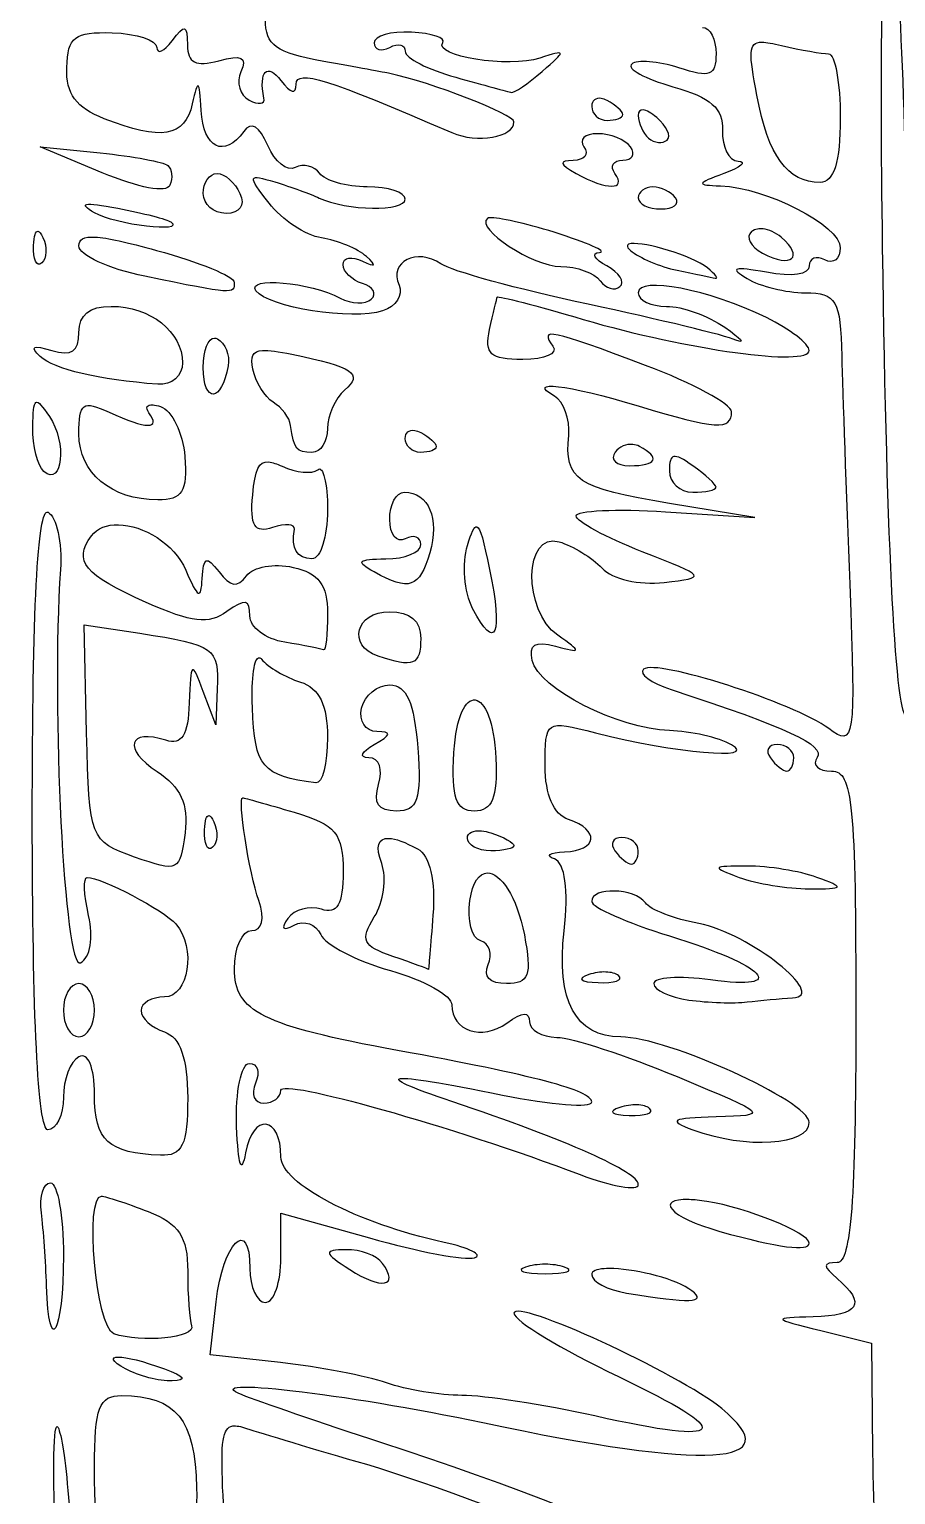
# Model space of a CAD drawing. Extents: x 26 to 243, y 4 to 296.
# Drawn here: x 144.25 to 159.67, y 125.42 to 151.51 of the extents above; entities that cross this region are included whole.
import ezdxf

# ---------------------------------------------------------------- set-up
doc = ezdxf.new("R2010")
doc.units = 0
doc.layers.add('Layer_1', color=7, linetype='CONTINUOUS')

msp = doc.modelspace()

# ---------------------------------------------------------------- linework, layer by layer
at = {"layer": 'Layer_1', "color": 7}
for points in [[(151.052829, 151.459626), (151.052829, 151.459626)], [(157.287626, 151.281033), (157.287626, 151.281033)], [(154.428472, 150.280025), (154.428472, 150.280025)], [(155.177575, 150.076627), (155.177575, 150.076627)], [(154.364532, 149.65164), (154.364532, 149.65164)], [(144.443758, 149.42013), (145.514771, 149.309336)], [(145.550049, 148.957108), (144.443758, 149.42013), (144.443758, 149.42013)], [(147.593953, 148.942227), (147.593953, 148.942227)], [(155.349002, 148.705755), (155.349002, 148.705755)], [(145.278297, 148.393767), (145.278297, 148.393767)], [(152.447405, 148.155092), (152.447405, 148.155092)], [(157.309123, 147.956103), (157.309123, 147.956103)], [(144.406276, 147.91476), (144.406276, 147.91476)], [(145.426577, 147.81003), (145.426577, 147.81003)], [(154.963701, 147.694274), (154.963701, 147.694274)], [(145.707695, 146.577512), (145.707695, 146.577512)], [(147.548202, 146.013068), (147.548202, 146.013068)], [(148.403138, 145.791481), (148.403138, 145.791481)], [(144.369897, 144.863785), (144.369897, 144.863785)], [(146.454041, 144.823546), (146.454041, 144.823546)], [(151.110707, 144.368243), (151.110707, 144.368243)], [(154.99402, 144.118541), (154.99402, 144.118541)], [(148.516687, 143.806553), (148.516687, 143.806553)], [(155.721623, 143.903567), (155.721623, 143.903567)], [(150.924949, 143.266913), (150.924949, 143.266913)], [(155.572796, 142.91965), (157.1625, 142.81602), (155.641698, 143.067926)], [(144.584869, 142.91083), (144.584869, 142.91083)], [(145.83723, 142.68869), (145.83723, 142.68869)], [(152.215895, 142.652309), (152.215895, 142.652309)], [(145.227588, 140.908816), (146.21812, 140.756128)], [(145.272235, 138.98287), (145.227588, 140.908816), (145.227588, 140.908816)], [(150.664774, 141.138672), (150.664774, 141.138672)], [(148.344709, 140.321771), (148.344709, 140.321771)], [(147.59616, 139.765043), (147.568598, 139.128389), (147.347009, 139.719842)], [(150.668632, 139.837803), (150.668632, 139.837803)], [(152.187783, 139.568811), (152.187783, 139.568811)], [(157.560478, 138.773957), (157.560478, 138.773957)], [(146.52625, 138.294953), (146.5268, 138.294953)], [(147.447881, 137.509469), (147.447881, 137.509469)], [(150.650442, 137.104878), (150.650442, 137.104878)], [(152.300782, 137.238824), (152.300782, 137.238824)], [(154.795581, 137.118659), (154.795581, 137.118659)], [(152.40055, 136.488068), (152.40055, 136.488068)], [(157.024146, 136.612093), (157.024146, 136.612093)], [(154.66384, 136.16726), (154.66384, 136.16726)], [(154.512809, 134.724732), (154.512809, 134.724732)], [(145.134982, 134.517473), (145.134982, 134.517473)], [(155.065676, 132.359467), (155.065676, 132.359467)], [(144.628416, 130.969853), (144.628416, 130.969853)], [(145.536818, 130.733381), (145.536818, 130.733381)], [(155.993925, 130.672196), (155.993925, 130.672196)], [(148.729457, 129.637566), (148.729457, 130.43352), (150.306484, 129.98869)], [(149.888112, 129.780331), (149.888112, 129.780331)], [(153.429671, 129.520706), (153.429671, 129.520706)], [(154.652266, 129.442985), (154.652266, 129.442985)], [(148.722842, 127.769498), (147.472135, 127.908955), (147.577418, 128.849878)], [(158.33714, 128.340555), (159.236173, 128.118968), (159.257119, 126.174829)], [(145.835576, 127.868716), (145.835576, 127.868716)], [(145.895658, 127.183003), (145.895658, 127.183003)], [(144.745826, 126.630686), (144.745826, 126.630686)], [(147.872317, 126.641159), (147.872317, 126.641159)]]:
    msp.add_lwpolyline(points, dxfattribs=at)
for points in [[(159.435713, 147.625372), (159.383716, 151.256573), (159.426995, 153.325485), (159.552019, 153.35691)], [(159.593359, 153.300686), (159.730152, 152.919429), (159.864205, 149.601345), (159.891016, 145.92708)], [(146.794141, 151.306941), (147.021132, 151.60737), (147.062771, 151.595971), (147.06644, 151.231975)], [(149.490134, 150.937625), (148.641887, 151.08926), (148.453297, 151.225689), (148.453297, 151.687831)], [(144.918907, 150.829037), (144.937223, 151.3802), (145.053623, 151.468669), (145.728642, 151.448603)], [(145.728642, 151.448603), (146.161994, 151.435733), (146.518466, 151.319043), (146.521289, 151.188981)], [(151.052829, 151.459626), (150.687267, 151.478394), (150.388616, 151.392333), (150.388616, 151.268356)], [(151.607904, 151.273314), (151.668299, 151.356988), (151.41842, 151.440887), (151.052829, 151.459626)], [(156.233701, 151.543412), (156.364172, 151.543412), (156.471276, 151.333439), (156.471276, 151.076532)], [(146.521289, 151.188981), (146.524111, 151.058919), (146.646736, 151.111849), (146.794141, 151.306941)], [(147.06644, 151.231975), (147.069601, 150.910808), (147.210134, 150.840134), (147.622065, 150.951956)], [(150.388616, 151.268356), (150.388616, 151.144376), (150.512712, 151.108598), (150.664774, 151.188981)], [(150.664774, 151.188981), (150.816835, 151.269363), (150.941484, 151.237898), (150.941484, 151.118976)], [(150.941484, 151.118976), (150.941484, 151.000053), (151.345767, 150.791553), (151.839964, 150.655953)], [(153.338719, 150.998261), (152.780907, 150.817503), (151.433519, 151.031698), (151.607904, 151.273314)], [(153.380612, 150.761787), (153.815291, 151.13701), (153.812486, 151.151792), (153.338719, 150.998261)], [(156.471276, 151.076532), (156.471276, 150.681345), (156.368911, 150.64228), (155.808164, 150.824626)], [(157.198328, 150.339557), (157.060217, 151.078225), (157.035895, 151.283316), (157.287626, 151.281033)], [(157.287626, 151.281033), (157.371536, 151.280187), (157.485774, 151.256167), (157.637096, 151.221501)], [(157.637096, 151.221501), (157.984088, 151.141996), (158.361448, 151.07575), (158.475494, 151.073775)], [(145.582569, 149.918428), (145.087495, 150.111352), (144.903385, 150.363879), (144.918907, 150.829037)], [(147.622065, 150.951956), (148.032614, 151.063406), (148.133551, 151.013066), (148.01784, 150.755174)], [(148.427392, 150.284436), (148.330279, 150.762532), (148.484178, 150.922151), (148.729457, 150.597525)], [(150.664774, 150.723754), (150.588743, 150.739615), (150.060392, 150.835687), (149.490134, 150.937625)], [(154.97197, 150.891874), (154.876523, 150.810244), (155.205975, 150.628919), (155.703984, 150.488937)], [(155.808164, 150.824626), (155.443645, 150.943165), (155.067418, 150.973507), (154.97197, 150.891874)], [(158.475494, 151.073775), (158.58954, 151.072082), (158.682752, 150.556433), (158.682752, 149.9278)], [(147.309527, 150.065604), (147.277269, 150.623179), (147.254609, 150.639765), (147.15188, 150.183564)], [(148.01784, 150.755174), (147.932383, 150.564731), (147.998251, 150.337014), (148.164463, 150.249158)], [(148.729457, 150.597525), (148.903504, 150.367178), (148.998934, 150.345198), (149.001757, 150.534688)], [(149.001757, 150.534688), (149.005651, 150.803355), (149.556693, 150.631671), (151.771062, 149.670383)], [(152.8768, 149.860552), (152.8768, 149.993645), (151.398043, 150.570657), (150.664774, 150.723754)], [(151.839964, 150.655953), (152.334191, 150.520357), (152.77831, 150.398601), (152.827191, 150.385308)], [(152.827191, 150.385308), (152.876072, 150.372015), (153.125342, 150.541456), (153.380612, 150.761787)], [(154.428472, 150.280025), (154.329325, 150.294277), (154.259249, 150.241665), (154.259249, 150.138363)], [(155.703984, 150.488937), (156.380386, 150.298801), (156.603951, 150.10111), (156.587582, 149.706761)], [(158.325013, 148.78458), (157.739853, 148.78458), (157.401782, 149.25126), (157.198328, 150.339557)], [(147.15188, 150.183564), (147.01853, 149.591411), (146.602125, 149.52111), (145.582569, 149.918428)], [(148.067449, 149.69243), (147.718791, 149.209895), (147.34853, 149.392114), (147.309527, 150.065604)], [(148.164463, 150.249158), (148.330691, 150.161305), (148.449123, 150.17722), (148.427392, 150.284436)], [(154.259249, 150.138363), (154.259249, 150.000625), (154.383348, 149.888111), (154.535409, 149.888111)], [(154.535409, 150.243093), (154.497394, 150.263187), (154.46152, 150.275272), (154.428472, 150.280025)], [(154.812119, 149.992291), (154.812119, 150.049647), (154.68747, 150.162711), (154.535409, 150.243093)], [(155.177575, 150.076627), (155.12058, 150.082808), (155.088827, 150.048744), (155.088827, 149.974652)], [(155.4157, 149.939374), (155.316496, 150.024216), (155.234572, 150.070447), (155.177575, 150.076627)], [(148.496294, 149.440524), (148.345587, 149.788964), (148.199359, 149.874965), (148.067449, 149.69243)], [(151.771062, 149.670383), (152.220868, 149.475113), (152.8768, 149.587889), (152.8768, 149.860552)], [(154.535409, 149.888111), (154.68747, 149.888111), (154.812119, 149.934938), (154.812119, 149.992291)], [(155.088827, 149.974652), (155.088827, 149.840252), (155.171532, 149.659523), (155.272935, 149.572815)], [(155.600355, 149.537538), (155.678926, 149.604735), (155.595642, 149.785467), (155.4157, 149.939374)], [(158.682752, 149.9278), (158.682752, 149.150385), (158.568345, 148.78458), (158.325013, 148.78458)], [(154.364532, 149.65164), (154.136496, 149.65164), (154.026915, 149.545231), (154.120895, 149.415169)], [(154.950473, 149.415169), (154.856493, 149.545231), (154.592652, 149.65164), (154.364532, 149.65164)], [(155.272935, 149.572815), (155.374309, 149.486106), (155.521784, 149.470338), (155.600355, 149.537538)], [(156.587582, 149.706761), (156.575503, 149.41643), (156.699602, 149.171306), (156.863742, 149.162162)], [(145.514771, 149.309336), (146.103854, 149.248553), (146.645613, 149.148006), (146.718624, 149.085542)], [(148.984671, 149.049163), (148.841838, 148.973652), (148.622024, 149.149807), (148.496294, 149.440524)], [(154.120895, 149.415169), (154.214875, 149.285107), (154.128682, 149.177366), (153.929622, 149.17539)], [(154.812119, 149.178698), (154.982127, 149.178698), (155.044453, 149.285107), (154.950473, 149.415169)], [(146.718624, 149.085542), (146.791663, 149.023078), (146.80775, 148.864268), (146.753902, 148.732764)], [(149.417924, 148.946085), (149.32242, 149.078269), (149.127504, 149.124669), (148.984671, 149.049163)], [(153.929622, 149.17539), (153.666619, 149.17285), (153.681153, 149.1088), (153.982539, 148.942227)], [(154.673763, 148.942227), (154.579783, 149.072292), (154.642109, 149.178698), (154.812119, 149.178698)], [(156.863742, 149.162162), (157.027883, 149.153018), (156.913755, 149.054009), (156.609632, 148.942227)], [(146.753902, 148.732764), (146.696385, 148.59233), (146.19964, 148.685054), (145.550049, 148.957108)], [(147.347009, 148.587795), (147.347009, 148.782884), (147.458176, 148.942227), (147.593953, 148.942227)], [(147.593953, 148.942227), (147.729758, 148.942227), (147.912655, 148.782887), (148.000201, 148.587795)], [(148.517791, 148.415264), (148.130779, 148.914603), (148.138244, 148.940705), (148.623074, 148.792296)], [(148.623074, 148.792296), (148.90984, 148.704516), (149.263478, 148.576114), (149.409105, 148.506766)], [(150.266798, 148.705755), (149.895619, 148.705755), (149.513428, 148.8139), (149.417924, 148.946085)], [(153.982539, 148.942227), (154.523982, 148.642941), (154.89003, 148.642941), (154.673763, 148.942227)], [(156.609632, 148.942227), (156.119243, 148.761994), (156.112704, 148.737023), (156.553958, 148.722291)], [(147.753256, 148.232813), (147.529934, 148.232813), (147.347009, 148.392698), (147.347009, 148.587795)], [(148.000201, 148.587795), (148.097144, 148.37172), (148.000483, 148.232813), (147.753256, 148.232813)], [(149.409105, 148.506766), (149.89306, 148.276318), (150.941484, 148.261569), (150.941484, 148.485269)], [(150.941484, 148.485269), (150.941484, 148.606458), (150.638005, 148.705755), (150.266798, 148.705755)], [(155.349002, 148.705755), (155.205915, 148.705755), (155.088827, 148.617355), (155.088827, 148.50897)], [(155.088827, 148.50897), (155.088827, 148.400586), (155.269785, 148.311635), (155.491214, 148.311635)], [(155.751389, 148.50897), (155.673072, 148.617355), (155.492089, 148.705755), (155.349002, 148.705755)], [(155.491214, 148.311635), (155.712617, 148.311635), (155.829706, 148.400586), (155.751389, 148.50897)], [(156.553958, 148.722291), (157.363315, 148.695254), (158.682752, 148.012951), (158.682752, 147.621514)], [(145.411692, 148.243837), (145.260252, 148.331489), (145.21248, 148.380856), (145.278297, 148.393767)], [(145.278297, 148.393767), (145.34412, 148.406665), (145.523325, 148.38282), (145.826206, 148.324865)], [(146.77099, 148.081229), (147.048443, 147.876587), (145.785044, 148.027745), (145.411692, 148.243837)], [(145.826206, 148.324865), (146.28239, 148.237585), (146.707631, 148.127965), (146.77099, 148.081229)], [(149.453755, 147.796249), (149.167808, 147.841391), (148.746673, 148.119933), (148.517791, 148.415264)], [(152.403858, 148.143515), (152.18714, 147.958152), (153.210466, 147.286926), (153.709686, 147.286926)], [(152.447405, 148.155092), (152.426012, 148.153681), (152.411176, 148.14978), (152.403858, 148.143515)], [(153.592279, 147.89602), (153.071669, 148.059162), (152.597101, 148.164727), (152.447405, 148.155092)], [(157.210455, 147.954449), (157.169697, 147.947619), (157.133764, 147.932689), (157.105725, 147.908698)], [(157.309123, 147.956103), (157.274254, 147.960045), (157.241026, 147.95958), (157.210455, 147.954449)], [(157.632135, 147.807276), (157.532347, 147.892625), (157.413731, 147.944269), (157.309123, 147.956103)], [(144.327451, 147.661203), (144.335748, 147.833381), (144.364366, 147.920187), (144.406276, 147.91476)], [(144.406276, 147.91476), (144.431422, 147.911514), (144.461377, 147.875263), (144.49447, 147.804518)], [(144.49447, 147.804518), (144.574424, 147.633813), (144.564845, 147.429448), (144.472973, 147.350869)], [(145.134982, 147.653484), (145.134982, 147.768992), (145.214315, 147.822118), (145.426577, 147.81003)], [(145.426577, 147.81003), (145.638842, 147.797951), (145.984045, 147.720552), (146.517431, 147.574662)], [(150.25026, 147.465521), (150.098198, 147.602041), (149.739731, 147.751111), (149.453755, 147.796249)], [(154.397603, 147.536627), (154.549664, 147.547775), (154.18726, 147.709576), (153.592279, 147.89602)], [(154.963701, 147.694274), (154.881874, 147.685327), (154.864079, 147.64804), (154.950473, 147.573009)], [(156.319141, 147.26047), (156.028458, 147.492747), (155.209184, 147.721153), (154.963701, 147.694274)], [(157.105725, 147.908698), (156.993542, 147.812748), (157.081003, 147.639319), (157.300303, 147.5234)], [(157.300303, 147.5234), (157.816657, 147.250451), (158.04988, 147.449979), (157.632135, 147.807276)], [(144.472973, 147.350869), (144.38111, 147.272289), (144.315598, 147.411919), (144.327451, 147.661203)], [(146.310175, 147.112744), (145.663886, 147.245667), (145.134982, 147.488827), (145.134982, 147.653484)], [(146.517431, 147.574662), (147.277765, 147.366698), (147.899879, 147.110494), (147.899879, 147.005256)], [(149.835746, 147.320552), (149.835746, 147.447454), (149.991253, 147.476283), (150.181358, 147.384493)], [(150.181358, 147.384493), (150.416477, 147.270957), (150.438361, 147.296659), (150.25026, 147.465521)], [(151.575381, 147.33433), (151.149566, 147.627446), (150.644976, 147.370286), (150.831242, 146.955094)], [(154.52769, 147.296298), (154.304001, 147.417295), (154.245516, 147.525451), (154.397603, 147.536627)], [(154.950473, 147.573009), (155.102535, 147.440951), (155.475929, 147.281693), (155.780051, 147.219127)], [(158.406592, 147.405439), (158.254502, 147.485824), (158.129882, 147.436515), (158.129882, 147.296298)], [(158.682752, 147.621514), (158.682752, 147.422082), (158.558653, 147.325057), (158.406592, 147.405439)], [(159.881093, 139.2469), (159.666999, 139.2469), (159.51465, 142.113708), (159.435713, 147.625372)], [(150.181358, 146.98431), (149.991253, 147.042374), (149.835746, 147.193651), (149.835746, 147.320552)], [(154.198616, 146.614444), (152.939538, 146.884285), (151.758825, 147.208067), (151.575381, 147.33433)], [(153.709686, 147.286926), (153.993997, 147.286926), (154.308412, 147.173184), (154.408629, 147.034469)], [(154.762508, 146.929189), (154.856911, 147.009947), (154.751416, 147.175298), (154.52769, 147.296298)], [(155.780051, 147.219127), (156.084202, 147.156556), (156.388506, 147.093115), (156.456944, 147.078016)], [(156.456944, 147.078016), (156.525383, 147.062946), (156.463605, 147.145024), (156.319141, 147.26047)], [(157.369758, 147.183299), (156.784288, 147.292542), (156.704812, 147.267088), (157.024146, 147.073055)], [(158.129882, 147.296298), (158.129882, 147.141443), (157.831612, 147.097123), (157.369758, 147.183299)], [(147.899879, 147.005256), (147.899879, 146.786644), (147.891102, 146.787595), (146.310175, 147.112744)], [(148.285177, 146.855326), (148.101535, 147.109478), (149.254571, 147.009495), (149.785036, 146.725238)], [(150.337904, 146.704292), (150.441846, 146.800151), (150.371435, 146.926246), (150.181358, 146.98431)], [(150.831242, 146.955094), (150.90939, 146.780949), (150.778154, 146.574763), (150.539648, 146.496483)], [(154.408629, 147.034469), (154.508875, 146.895754), (154.668076, 146.848431), (154.762508, 146.929189)], [(157.369758, 146.376319), (156.348368, 146.878144), (155.088827, 147.122147), (155.088827, 146.818394)], [(157.024146, 147.073055), (157.252238, 146.934464), (157.718814, 146.81982), (158.06098, 146.817844)], [(150.539648, 146.496483), (150.004639, 146.32089), (148.498171, 146.560573), (148.285177, 146.855326)], [(149.785036, 146.725238), (149.985242, 146.617946), (150.233961, 146.608427), (150.337904, 146.704292)], [(152.443547, 146.163551), (152.507329, 146.45619), (152.568408, 146.716814), (152.579697, 146.742327)], [(152.579697, 146.742327), (152.590985, 146.76784), (153.279842, 146.588753), (154.110422, 146.344348)], [(155.088827, 146.818394), (155.088827, 146.685851), (155.313727, 146.577512), (155.588781, 146.577512)], [(158.06098, 146.817844), (158.614446, 146.814627), (158.686336, 146.68998), (158.709761, 145.690609)], [(145.134982, 146.112288), (145.134982, 146.425521), (145.322349, 146.577512), (145.707695, 146.577512)], [(145.707695, 146.577512), (146.406167, 146.577512), (146.978246, 146.12395), (146.978246, 145.569891)], [(156.825157, 145.978343), (156.639596, 146.058305), (155.457692, 146.344602), (154.198616, 146.614444)], [(155.588781, 146.577512), (155.863863, 146.577512), (156.330441, 146.410177), (156.625617, 146.205442)], [(153.033346, 145.631627), (152.451404, 145.631627), (152.347933, 145.724823), (152.443547, 146.163551)], [(155.218915, 145.526344), (153.518102, 146.169684), (153.320488, 146.21066), (153.568025, 145.868098)], [(154.110422, 146.344348), (155.957002, 145.800949), (158.129882, 145.501447), (158.129882, 145.790377)], [(156.625617, 146.205442), (156.920794, 146.000695), (157.010718, 145.898384), (156.825157, 145.978343)], [(158.129882, 145.790377), (158.129882, 145.907164), (157.787952, 146.170858), (157.369758, 146.376319)], [(144.443758, 145.686748), (144.252496, 145.860569), (144.316851, 145.892773), (144.651566, 145.792031)], [(144.651566, 145.792031), (145.006179, 145.685309), (145.134982, 145.77109), (145.134982, 146.112288)], [(147.347009, 145.487759), (147.347009, 145.797955), (147.433716, 146.013223), (147.548202, 146.013068)], [(147.548202, 146.013068), (147.564571, 146.013045), (147.5816, 146.008431), (147.598915, 145.999287)], [(147.598915, 145.999287), (147.737429, 145.926064), (147.824026, 145.709992), (147.791289, 145.519179)], [(153.568025, 145.868098), (153.664912, 145.734034), (153.433453, 145.631627), (153.033346, 145.631627)], [(146.540581, 145.190655), (145.482304, 145.268503), (144.699987, 145.453898), (144.443758, 145.686748)], [(148.23171, 145.461854), (148.188477, 145.680604), (148.217853, 145.779811), (148.403138, 145.791481)], [(148.403138, 145.791481), (148.514305, 145.79848), (148.681697, 145.774152), (148.922935, 145.724783)], [(148.922935, 145.724783), (150.022219, 145.499841), (150.201387, 145.3773), (149.85945, 145.084822)], [(158.709761, 145.690609), (158.724323, 145.072813), (158.787061, 143.246392), (158.849771, 141.632011)], [(146.978246, 145.569891), (146.978246, 145.339016), (146.786481, 145.172565), (146.540581, 145.190655)], [(147.791289, 145.519179), (147.67919, 144.865995), (147.347009, 144.842489), (147.347009, 145.487759)], [(148.591103, 144.871501), (148.439042, 144.964304), (148.277515, 145.230096), (148.23171, 145.461854)], [(156.747436, 144.69897), (156.747436, 144.83619), (156.059626, 145.208342), (155.218915, 145.526344)], [(149.85945, 145.084822), (149.694121, 144.943428), (149.559035, 144.635978), (149.559035, 144.401867)], [(153.595036, 144.977885), (153.075804, 145.274904), (153.812816, 145.188767), (155.088827, 144.803703)], [(144.314223, 144.429426), (144.31792, 144.697407), (144.328478, 144.837175), (144.369897, 144.863785)], [(144.369897, 144.863785), (144.411308, 144.890399), (144.483365, 144.803838), (144.609123, 144.619045)], [(145.134982, 144.306506), (145.134982, 144.858623), (145.203446, 144.907674), (145.670214, 144.694009)], [(146.381281, 144.682985), (146.3116, 144.779418), (146.345981, 144.831849), (146.454041, 144.823546)], [(146.454041, 144.823546), (146.490061, 144.820724), (146.53448, 144.811154), (146.585782, 144.79433)], [(148.902539, 144.458091), (148.883545, 144.5929), (148.743165, 144.778701), (148.591103, 144.871501)], [(153.849697, 144.280048), (153.876875, 144.568203), (153.762081, 144.882327), (153.595036, 144.977885)], [(144.609123, 144.619045), (144.92397, 144.156367), (144.84536, 143.353027), (144.513213, 143.639536)], [(145.670214, 144.694009), (146.343232, 144.385969), (146.598761, 144.381995), (146.381281, 144.682985)], [(146.585782, 144.79433), (146.791014, 144.726975), (146.985677, 144.325449), (147.019035, 143.901913)], [(155.088827, 144.803703), (156.482864, 144.383028), (156.747436, 144.366721), (156.747436, 144.69897)], [(144.513213, 143.639536), (144.399138, 143.737911), (144.309708, 144.093432), (144.314223, 144.429426)], [(146.540581, 143.131867), (145.707377, 143.131867), (145.134982, 143.610292), (145.134982, 144.306506)], [(149.282325, 143.976329), (149.001037, 143.976329), (148.963724, 144.024276), (148.902539, 144.458091)], [(149.559035, 144.401867), (149.559035, 144.167755), (149.434386, 143.976329), (149.282325, 143.976329)], [(150.941484, 144.226581), (150.941484, 144.329883), (151.011557, 144.3825), (151.110707, 144.368243)], [(151.110707, 144.368243), (151.143758, 144.363501), (151.17962, 144.350858), (151.217644, 144.330761)], [(151.217644, 144.330761), (151.369705, 144.250375), (151.494355, 144.137865), (151.494355, 144.080509)], [(151.217644, 143.976329), (151.065555, 143.976329), (150.941484, 144.088843), (150.941484, 144.226581)], [(151.494355, 144.080509), (151.494355, 144.023153), (151.369703, 143.976329), (151.217644, 143.976329)], [(155.641698, 143.067926), (153.989936, 143.341287), (153.774851, 143.486868), (153.849697, 144.280048)], [(154.99402, 144.118541), (154.87527, 144.130705), (154.748148, 144.079326), (154.67652, 143.980187)], [(154.933938, 143.739858), (155.419586, 143.739858), (155.491081, 143.881649), (155.107569, 144.084367)], [(155.107569, 144.084367), (155.072179, 144.103078), (155.033605, 144.114482), (154.99402, 144.118541)], [(147.019035, 143.901913), (147.068114, 143.278388), (146.977066, 143.131867), (146.540581, 143.131867)], [(148.226749, 143.221715), (148.266161, 143.664259), (148.328769, 143.826006), (148.516687, 143.806553)], [(148.516687, 143.806553), (148.579326, 143.800062), (148.656161, 143.773623), (148.750404, 143.730485)], [(154.67652, 143.980187), (154.581016, 143.848005), (154.696868, 143.739858), (154.933938, 143.739858)], [(155.721623, 143.903567), (155.660398, 143.890387), (155.641698, 143.807676), (155.641698, 143.65056)], [(156.056211, 143.739858), (155.886384, 143.860412), (155.782848, 143.916746), (155.721623, 143.903567)], [(148.750404, 143.730485), (149.003049, 143.614831), (149.28826, 143.58717), (149.3843, 143.669302)], [(149.3843, 143.669302), (149.480312, 143.751437), (149.559035, 143.428513), (149.559035, 142.95162)], [(155.641698, 143.65056), (155.641698, 143.439542), (155.828119, 143.266913), (156.056211, 143.266913)], [(156.471276, 143.356211), (156.471276, 143.405317), (156.284303, 143.577944), (156.056211, 143.739858)], [(150.664774, 142.780192), (150.664774, 143.047993), (150.781834, 143.266913), (150.924949, 143.266913)], [(150.924949, 143.266913), (151.359543, 143.266913), (151.555902, 142.799191), (151.376944, 142.189287)], [(156.056211, 143.266913), (156.284303, 143.266913), (156.471276, 143.307104), (156.471276, 143.356211)], [(144.305404, 137.486872), (144.305404, 141.180297), (144.39959, 143.008764), (144.584869, 142.91083)], [(148.581181, 142.639631), (148.257105, 142.533273), (148.177106, 142.664552), (148.226749, 143.221715)], [(144.584869, 142.91083), (144.738567, 142.829584), (144.838056, 142.370829), (144.805908, 141.891633)], [(149.559035, 142.95162), (149.559035, 142.474723), (149.434386, 142.084557), (149.282325, 142.084557)], [(150.941484, 142.438988), (150.789423, 142.358606), (150.664774, 142.512392), (150.664774, 142.780192)], [(153.982539, 142.845786), (153.982539, 142.943018), (154.698415, 142.976385), (155.572796, 142.91965)], [(155.157729, 142.208579), (154.511468, 142.461817), (153.982539, 142.748549), (153.982539, 142.845786)], [(146.332222, 141.306242), (145.226984, 141.79682), (145.025059, 142.042215), (145.357122, 142.489701)], [(145.357122, 142.489701), (145.462989, 142.632359), (145.637778, 142.692957), (145.83723, 142.68869)], [(145.83723, 142.68869), (146.276026, 142.679292), (146.833192, 142.353856), (147.03502, 141.882813)], [(148.969786, 142.608212), (148.985986, 142.701074), (148.81122, 142.715134), (148.581181, 142.639631)], [(149.282325, 142.084557), (149.014188, 142.084557), (148.909193, 142.26052), (148.969786, 142.608212)], [(151.217644, 142.334809), (151.217641, 142.47255), (151.093545, 142.519371), (150.941484, 142.438988)], [(152.048876, 142.321028), (152.119155, 142.548553), (152.16783, 142.666663), (152.215895, 142.652309)], [(152.215895, 142.652309), (152.277696, 142.633852), (152.33871, 142.396266), (152.443547, 141.891079)], [(153.654565, 140.720851), (153.029415, 141.163146), (153.050011, 142.57012), (153.678819, 142.384968)], [(150.595872, 142.080699), (150.93801, 142.082674), (151.217644, 142.19707), (151.217644, 142.334809)], [(152.139825, 141.19655), (151.989262, 141.48974), (151.948433, 141.995871), (152.048876, 142.321028)], [(153.678819, 142.384968), (153.92218, 142.313315), (154.266231, 142.101961), (154.443354, 141.915334)], [(155.549092, 141.662327), (156.318712, 141.746723), (156.311425, 141.756524), (155.157729, 142.208579)], [(147.32937, 141.729575), (147.351129, 142.124319), (147.40036, 142.144142), (147.627577, 141.848086)], [(148.117058, 141.779734), (148.239119, 141.940798), (148.60272, 142.006593), (148.946636, 141.929665)], [(150.388616, 141.848086), (150.053249, 142.033452), (150.092811, 142.077764), (150.595872, 142.080699)], [(151.376944, 142.189287), (151.192089, 141.559398), (151.019013, 141.499651), (150.388616, 141.848086)], [(144.805908, 141.891633), (144.639146, 139.405043), (144.877372, 134.735755), (145.163094, 134.886787)], [(147.03502, 141.882813), (147.252868, 141.374401), (147.308203, 141.345301), (147.32937, 141.729575)], [(147.627577, 141.848086), (147.833148, 141.580268), (147.95303, 141.563264), (148.117058, 141.779734)], [(148.946636, 141.929665), (149.400026, 141.82826), (149.559035, 141.616071), (149.559035, 141.11111)], [(152.443547, 141.891079), (152.684567, 140.729659), (152.544165, 140.409026), (152.139825, 141.19655)], [(154.443354, 141.915334), (154.630354, 141.71832), (155.093952, 141.612416), (155.549092, 141.662327)], [(158.849771, 141.632011), (158.957947, 138.847801), (158.938767, 138.715648), (158.477701, 139.057834)], [(147.767034, 141.14198), (147.437596, 140.908128), (147.156311, 140.940467), (146.332222, 141.306242)], [(148.17659, 141.065912), (148.17659, 141.363527), (148.099097, 141.377689), (147.767034, 141.14198)], [(148.798359, 140.596275), (148.456221, 140.65264), (148.17659, 140.863934), (148.17659, 141.065912)], [(149.559035, 141.11111), (149.559035, 140.736091), (149.527599, 140.443505), (149.489583, 140.461229)], [(150.457518, 140.34933), (149.902726, 140.540796), (150.059689, 141.138672), (150.664774, 141.138672)], [(150.664774, 141.138672), (151.033412, 141.138672), (151.217644, 140.981031), (151.217644, 140.66573)], [(146.21812, 140.756128), (147.554724, 140.55023), (147.62791, 140.497903), (147.59616, 139.765043)], [(151.217644, 140.66573), (151.217641, 140.187784), (151.085406, 140.132626), (150.457518, 140.34933)], [(153.617083, 140.527373), (154.085064, 140.400415), (154.088059, 140.414112), (153.654565, 140.720851)], [(149.489583, 140.461229), (149.451568, 140.478952), (149.140525, 140.539909), (148.798359, 140.596275)], [(153.202569, 140.269955), (153.13763, 140.556662), (153.250251, 140.62689), (153.617083, 140.527373)], [(147.347009, 139.719842), (147.14014, 140.272275), (147.123542, 140.258799), (147.09786, 139.516998)], [(148.222341, 139.434315), (148.201682, 139.97006), (148.255121, 140.332857), (148.344709, 140.321771)], [(148.344709, 140.321771), (148.357494, 140.320078), (148.371351, 140.311101), (148.385499, 140.293659)], [(148.385499, 140.293659), (148.498755, 140.154109), (148.808962, 139.97139), (149.075069, 139.887414)], [(155.641698, 139.023659), (154.729527, 139.051232), (153.314866, 139.774195), (153.202569, 140.269955)], [(158.477701, 139.057834), (157.853848, 139.520805), (155.405969, 140.30617), (155.182536, 140.115066)], [(149.075069, 139.887414), (149.410829, 139.78146), (149.559035, 139.479143), (149.559035, 138.899637)], [(155.182536, 140.115066), (155.08881, 140.034895), (155.309316, 139.872812), (155.672564, 139.75457)], [(150.164269, 139.424392), (150.215521, 139.652002), (150.442628, 139.837803), (150.668632, 139.837803)], [(150.668632, 139.837803), (150.962735, 139.837803), (151.103313, 139.518304), (151.163624, 138.714426)], [(155.672564, 139.75457), (157.72099, 139.08776), (158.427968, 138.758167), (158.272096, 138.542448)], [(147.09786, 139.516998), (147.077766, 138.93884), (146.965131, 138.757905), (146.682796, 138.850578)], [(149.35178, 138.091553), (148.391265, 138.218615), (148.263376, 138.370848), (148.222341, 139.434315)], [(150.437122, 139.006571), (150.235897, 139.008546), (150.113021, 139.196783), (150.164269, 139.424392)], [(151.808547, 138.631746), (151.848171, 139.286569), (152.019011, 139.592574), (152.187783, 139.568811)], [(152.187783, 139.568811), (152.356552, 139.545048), (152.522786, 139.191703), (152.553238, 138.527013)], [(153.429671, 138.395275), (153.429671, 139.208269), (153.436247, 139.212071), (154.328701, 138.98397)], [(146.124964, 136.772497), (145.331838, 137.051835), (145.316205, 137.091445), (145.272235, 138.98287)], [(146.682796, 138.850578), (146.017147, 139.069046), (145.910864, 138.691966), (146.52625, 138.294953)], [(149.559035, 138.899637), (149.559035, 138.440337), (149.465826, 138.076454), (149.35178, 138.091553)], [(150.388616, 138.773957), (150.6957, 138.943683), (150.708027, 139.004031), (150.437122, 139.006571)], [(154.328701, 138.98397), (155.733603, 138.624885), (157.244375, 138.491244), (156.747436, 138.7701)], [(156.747436, 138.7701), (156.519316, 138.898101), (156.021851, 139.012173), (155.641698, 139.023659)], [(150.293256, 138.540794), (150.114468, 138.54277), (150.156712, 138.645767), (150.388616, 138.773957)], [(151.163624, 138.714426), (151.232712, 137.79367), (151.164753, 137.591602), (150.786042, 137.591602)], [(152.170694, 137.591602), (151.842668, 137.591602), (151.760005, 137.829727), (151.808547, 138.631746)], [(157.560478, 138.773957), (157.399414, 138.773957), (157.34468, 138.667548), (157.43866, 138.537486)], [(157.853724, 138.537486), (157.853724, 138.667548), (157.721514, 138.773957), (157.560478, 138.773957)], [(146.5268, 138.294953), (146.947227, 138.023718), (147.087723, 137.714142), (147.022896, 137.202443)], [(150.468542, 138.064544), (150.551317, 138.335297), (150.476277, 138.538536), (150.293256, 138.540794)], [(152.553238, 138.527013), (152.585299, 137.826885), (152.489182, 137.591602), (152.170694, 137.591602)], [(153.844735, 137.440568), (153.586615, 137.525285), (153.429671, 137.885793), (153.429671, 138.395275)], [(157.43866, 138.537486), (157.53264, 138.407424), (157.6643, 138.301015), (157.731353, 138.301015)], [(157.731353, 138.301015), (157.798409, 138.301015), (157.853724, 138.407424), (157.853724, 138.537486)], [(158.272096, 138.542448), (158.176141, 138.409662), (158.291344, 138.301015), (158.52841, 138.301015)], [(158.52841, 138.301015), (158.903286, 138.301015), (158.959463, 137.730715), (158.959463, 133.92602)], [(150.786042, 137.591602), (150.460047, 137.591602), (150.366518, 137.730901), (150.468542, 138.064544)], [(148.334236, 135.995282), (148.161544, 136.496317), (147.955308, 137.828073), (148.05036, 137.828073)], [(148.05036, 137.828073), (148.074405, 137.828073), (148.485925, 137.711241), (148.964825, 137.568451)], [(147.369059, 137.256463), (147.377356, 137.428641), (147.405973, 137.514896), (147.447881, 137.509469)], [(147.447881, 137.509469), (147.473027, 137.506224), (147.502984, 137.469969), (147.536075, 137.399228)], [(148.964825, 137.568451), (149.709214, 137.346506), (149.835746, 137.193239), (149.835746, 136.511771)], [(144.582114, 131.915737), (144.405641, 131.915737), (144.305404, 133.930403), (144.305404, 137.486872)], [(147.514028, 136.946128), (147.422136, 136.867546), (147.356923, 137.007176), (147.369059, 137.256463)], [(147.536075, 137.399228), (147.616029, 137.22852), (147.605885, 137.024705), (147.514028, 136.946128)], [(152.047222, 137.11094), (152.047222, 137.205423), (152.152059, 137.25274), (152.300782, 137.238824)], [(153.775283, 136.863446), (154.367665, 136.886306), (154.412086, 137.254363), (153.844735, 137.440568)], [(147.022896, 137.202443), (146.935379, 136.511896), (146.905788, 136.497497), (146.124964, 136.772497)], [(150.523112, 136.654536), (150.409501, 136.960711), (150.455802, 137.112431), (150.650442, 137.104878)], [(150.650442, 137.104878), (150.767226, 137.100335), (150.937301, 137.038144), (151.158662, 136.918016)], [(152.462286, 136.882188), (152.234166, 136.882188), (152.047222, 136.984959), (152.047222, 137.11094)], [(152.300782, 137.238824), (152.350354, 137.234195), (152.405258, 137.222819), (152.462286, 137.204096)], [(152.462286, 137.204096), (152.690378, 137.129231), (152.8768, 137.025907), (152.8768, 136.974791)], [(154.795581, 137.118659), (154.634517, 137.118659), (154.579783, 137.012253), (154.673763, 136.882188)], [(155.088827, 136.882188), (155.088827, 137.012253), (154.956617, 137.118659), (154.795581, 137.118659)], [(151.158662, 136.918016), (151.37936, 136.798261), (151.484536, 136.35084), (151.435373, 135.739518)], [(152.8768, 136.974791), (152.8768, 136.923678), (152.690378, 136.882188), (152.462286, 136.882188)], [(153.595586, 136.737219), (153.428313, 136.796316), (153.509173, 136.853173), (153.775283, 136.863446)], [(153.768117, 135.456193), (153.850357, 136.188085), (153.78533, 136.670188), (153.595586, 136.737219)], [(154.673763, 136.882188), (154.767743, 136.752126), (154.899402, 136.645717), (154.966458, 136.645717)], [(154.966458, 136.645717), (155.033514, 136.645717), (155.088827, 136.752126), (155.088827, 136.882188)], [(149.835746, 136.511771), (149.835746, 135.925994), (149.73302, 135.748211), (149.448794, 135.841494)], [(150.391371, 135.704791), (150.558531, 135.971914), (150.617826, 136.399326), (150.523112, 136.654536)], [(152.09187, 135.995832), (152.140999, 136.331087), (152.25999, 136.485161), (152.40055, 136.488068)], [(152.40055, 136.488068), (152.63482, 136.492922), (152.929359, 136.078467), (153.060908, 135.385087)], [(157.024146, 136.612093), (156.394113, 136.612093), (156.381741, 136.59451), (156.88579, 136.409246)], [(158.268238, 136.409246), (157.964116, 136.521025), (157.404328, 136.612093), (157.024146, 136.612093)], [(145.308063, 135.728495), (145.220631, 136.10291), (145.20952, 136.409246), (145.283812, 136.409246)], [(145.283812, 136.409246), (145.53324, 136.409246), (146.653925, 135.820262), (146.859185, 135.581319)], [(156.88579, 136.409246), (157.189912, 136.297466), (157.749728, 136.205845), (158.129882, 136.205845)], [(158.129882, 136.205845), (158.759943, 136.205845), (158.772287, 136.223995), (158.268238, 136.409246)], [(148.20911, 135.463358), (148.3993, 135.463358), (148.447181, 135.667535), (148.334236, 135.995282)], [(152.284244, 135.2776), (152.127356, 135.322323), (152.040534, 135.645375), (152.09187, 135.995832)], [(154.66384, 136.16726), (154.449402, 136.173666), (154.259249, 136.113674), (154.259249, 135.982605)], [(154.259249, 135.982605), (154.259249, 135.878233), (154.881871, 135.601483), (155.642798, 135.367448)], [(155.213953, 135.954493), (155.117151, 136.088455), (154.878281, 136.160853), (154.66384, 136.16726)], [(156.163145, 135.587384), (155.727789, 135.669172), (155.300708, 135.834435), (155.213953, 135.954493)], [(145.163094, 134.886787), (145.336181, 134.978266), (145.3986, 135.341404), (145.308063, 135.728495)], [(149.448794, 135.841494), (149.236083, 135.91131), (148.96785, 135.838474), (148.85293, 135.679436)], [(150.722101, 135.001442), (150.184496, 135.185976), (150.133787, 135.293091), (150.391371, 135.704791)], [(151.435373, 135.739518), (151.391798, 135.197558), (151.355998, 134.760757), (151.355998, 134.768829)], [(146.859185, 135.581319), (147.225961, 135.154325), (147.089249, 134.281002), (146.655784, 134.281002)], [(147.90043, 134.782607), (147.90043, 135.157014), (148.039325, 135.463358), (148.20911, 135.463358)], [(148.85293, 135.679436), (148.718874, 135.493912), (148.759299, 135.450895), (148.965378, 135.559822)], [(148.965378, 135.559822), (149.141993, 135.653192), (149.354328, 135.578674), (149.437217, 135.393906)], [(154.776842, 133.568831), (153.970448, 133.57298), (153.628474, 134.213049), (153.768117, 135.456193)], [(157.832778, 134.262813), (158.482623, 134.292672), (157.063914, 135.418174), (156.163145, 135.587384)], [(149.437217, 135.393906), (149.520134, 135.209144), (150.079346, 134.918994), (150.679658, 134.749536)], [(152.417089, 134.85647), (152.500852, 135.043163), (152.441106, 135.232879), (152.284244, 135.2776)], [(153.060908, 135.385087), (153.197591, 134.6647), (153.143983, 134.517473), (152.745062, 134.517473)], [(155.642798, 135.367448), (157.372312, 134.835524), (157.791683, 134.387115), (156.375916, 134.583621)], [(151.355998, 134.768829), (151.355998, 134.776872), (151.0709, 134.881709), (150.722101, 135.001442)], [(150.80313, 133.329606), (148.40537, 133.767685), (147.90043, 134.020935), (147.90043, 134.782607)], [(150.679658, 134.749536), (151.280001, 134.580079), (151.771062, 134.305389), (151.771062, 134.138788)], [(152.745062, 134.517473), (152.441137, 134.517473), (152.320766, 134.641787), (152.417089, 134.85647)], [(154.207436, 134.678981), (153.986882, 134.603492), (154.05238, 134.547008), (154.374452, 134.535663)], [(154.512809, 134.724732), (154.416757, 134.728118), (154.307232, 134.713132), (154.207436, 134.678981)], [(154.374452, 134.535663), (154.665931, 134.52539), (154.829044, 134.581659), (154.737153, 134.660238)], [(154.737153, 134.660238), (154.691221, 134.699521), (154.608857, 134.721351), (154.512809, 134.724732)], [(156.375916, 134.583621), (155.820023, 134.660772), (155.364987, 134.631418), (155.364987, 134.518577)], [(145.134982, 134.517473), (144.982921, 134.517473), (144.858825, 134.304655), (144.858825, 134.044531)], [(145.411692, 134.044531), (145.411692, 134.304658), (145.287043, 134.517473), (145.134982, 134.517473)], [(155.364987, 134.518577), (155.364987, 134.405736), (155.645144, 134.274483), (155.98731, 134.226432)], [(146.655784, 134.281002), (146.427692, 134.281002), (146.24127, 134.170961), (146.24127, 134.036815)], [(151.771062, 134.138788), (151.771062, 133.67305), (152.302179, 133.49805), (152.750574, 133.816329)], [(155.98731, 134.226432), (156.329448, 134.1784), (156.796054, 134.16265), (157.024146, 134.191704)], [(157.024146, 134.191704), (157.252266, 134.220759), (157.616172, 134.252851), (157.832778, 134.262813)], [(144.858825, 134.044531), (144.858827, 133.784407), (144.982921, 133.571038), (145.134982, 133.571038)], [(145.134982, 133.571038), (145.287043, 133.571038), (145.411692, 133.784407), (145.411692, 134.044531)], [(146.24127, 134.036815), (146.24127, 133.902669), (146.427692, 133.731888), (146.655784, 133.657026)], [(152.750574, 133.816329), (153.034122, 134.017596), (153.153511, 134.023655), (153.153511, 133.836722)], [(158.959463, 133.92602), (158.959463, 130.681026), (158.873729, 129.551026), (158.627631, 129.551026)], [(146.655784, 133.657026), (146.937329, 133.564615), (147.070298, 133.187109), (147.070298, 132.481836)], [(153.153511, 133.836722), (153.153511, 133.690735), (153.371344, 133.566972), (153.63748, 133.561666)], [(153.63748, 133.561666), (153.903587, 133.55636), (154.867655, 133.241202), (155.780051, 132.861622)], [(158.129882, 132.045275), (158.129882, 132.419236), (155.609084, 133.564542), (154.776842, 133.568831)], [(145.134982, 133.216607), (144.982921, 133.136221), (144.858825, 132.810893), (144.858825, 132.493412)], [(145.411692, 132.540814), (145.411692, 133.028542), (145.299038, 133.303331), (145.134982, 133.216607)], [(147.941769, 131.975269), (147.918997, 132.593065), (148.020478, 133.098093), (148.16777, 133.098093)], [(148.16777, 133.098093), (148.315062, 133.098093), (148.364425, 132.938756), (148.276908, 132.743664)], [(154.259249, 132.41073), (154.259249, 132.612403), (153.227394, 132.886689), (150.80313, 133.329606)], [(148.729457, 132.619089), (148.729457, 132.83688), (151.790716, 131.97433), (154.051993, 131.119233)], [(151.771062, 132.4201), (150.26778, 132.927036), (150.544129, 132.962536), (152.669545, 132.534752)], [(155.780051, 132.861622), (157.429922, 132.175235), (157.433682, 132.171699), (156.471276, 132.145593)], [(148.276908, 132.743664), (148.189366, 132.54857), (148.255208, 132.38868), (148.423534, 132.38868)], [(148.423534, 132.38868), (148.59188, 132.38868), (148.729457, 132.492363), (148.729457, 132.619089)], [(144.858825, 132.493412), (144.858827, 132.175929), (144.734204, 131.915737), (144.582114, 131.915737)], [(146.586332, 131.461537), (145.658386, 131.49734), (145.411692, 131.724444), (145.411692, 132.540814)], [(147.070298, 132.481836), (147.070298, 131.642995), (146.977013, 131.446467), (146.586332, 131.461537)], [(155.088827, 130.940087), (155.088827, 131.164908), (153.834953, 131.724106), (151.771062, 132.4201)], [(152.669545, 132.534752), (153.543926, 132.358767), (154.259249, 132.302754), (154.259249, 132.41073)], [(154.760303, 132.313716), (154.539747, 132.238227), (154.605222, 132.182296), (154.927323, 132.170951)], [(155.065676, 132.359467), (154.969625, 132.362854), (154.860097, 132.347868), (154.760303, 132.313716)], [(154.927323, 132.170951), (155.218773, 132.160678), (155.381884, 132.216945), (155.29002, 132.295524)], [(155.29002, 132.295524), (155.244089, 132.334806), (155.161728, 132.356086), (155.065676, 132.359467)], [(148.729457, 131.433976), (148.729457, 132.164595), (148.225417, 132.22231), (148.098868, 131.506185)], [(156.471276, 132.145593), (155.674421, 132.123975), (155.601424, 132.083089), (156.056762, 131.915737)], [(156.056762, 131.915737), (157.000428, 131.568912), (158.129882, 131.639693), (158.129882, 132.045275)], [(148.098868, 131.506185), (148.026591, 131.097214), (147.967734, 131.273188), (147.941769, 131.975269)], [(151.632708, 129.910416), (150.084832, 130.248095), (148.729457, 130.959326), (148.729457, 131.433976)], [(154.051993, 131.119233), (154.622223, 130.903595), (155.088827, 130.8231), (155.088827, 130.940087)], [(144.466908, 130.437929), (144.42898, 130.730568), (144.501754, 130.969853), (144.628416, 130.969853)], [(144.628416, 130.969853), (144.755077, 130.969853), (144.858825, 130.384882), (144.858825, 129.669536)], [(145.757305, 128.28433), (145.439155, 128.398151), (145.228942, 130.733381), (145.536818, 130.733381)], [(145.536818, 130.733381), (145.605709, 130.733381), (145.979075, 130.609816), (146.366397, 130.458875)], [(155.993925, 130.672196), (155.382877, 130.695084), (155.627423, 130.362208), (156.540177, 130.106097)], [(156.308668, 130.639122), (156.185898, 130.658172), (156.081216, 130.668925), (155.993925, 130.672196)], [(158.129882, 129.897738), (158.129882, 130.078214), (157.024355, 130.528121), (156.308668, 130.639122)], [(144.558964, 129.137612), (144.546292, 129.560316), (144.504867, 130.145287), (144.466908, 130.437929)], [(146.366397, 130.458875), (146.916391, 130.244542), (147.070298, 130.011799), (147.070298, 129.39503)], [(147.577418, 128.849878), (147.695104, 129.905531), (148.17659, 130.385238), (148.17659, 129.446843)], [(150.306484, 129.98869), (151.173696, 129.743992), (152.013669, 129.585426), (152.172899, 129.636463)], [(156.540177, 130.106097), (157.582565, 129.813619), (158.129882, 129.742107), (158.129882, 129.897738)], [(149.888112, 129.780331), (149.47762, 129.773727), (149.485923, 129.730787), (149.953706, 129.428104)], [(150.537994, 129.535591), (150.437748, 129.674306), (150.145245, 129.784477), (149.888112, 129.780331)], [(152.172899, 129.636463), (152.332128, 129.687503), (152.088892, 129.81089), (151.632708, 129.910416)], [(144.858825, 129.669536), (144.858825, 128.29223), (144.598164, 127.829944), (144.558964, 129.137612)], [(148.17659, 129.446843), (148.17659, 129.114013), (148.301239, 128.841609), (148.453297, 128.841609)], [(148.453297, 128.841609), (148.605387, 128.841609), (148.729457, 129.199817), (148.729457, 129.637566)], [(149.953706, 129.428104), (150.521876, 129.060439), (150.839153, 129.11878), (150.537994, 129.535591)], [(153.084059, 129.471097), (152.893982, 129.405495), (153.049518, 129.352036), (153.429671, 129.352036)], [(153.429671, 129.520706), (153.304387, 129.520706), (153.179111, 129.503886), (153.084059, 129.471097)], [(153.775283, 129.471097), (153.680242, 129.503897), (153.554952, 129.520706), (153.429671, 129.520706)], [(153.429671, 129.352036), (153.809852, 129.352036), (153.965357, 129.405495), (153.775283, 129.471097)], [(154.480839, 129.441885), (154.345363, 129.432176), (154.259249, 129.398682), (154.259249, 129.335498)], [(154.652266, 129.442985), (154.589514, 129.445709), (154.531641, 129.445528), (154.480839, 129.441885)], [(156.042431, 129.047764), (155.776044, 129.256634), (155.091534, 129.423924), (154.652266, 129.442985)], [(158.627631, 129.551026), (158.369567, 129.551026), (158.369567, 129.487861), (158.627631, 129.26715)], [(147.070298, 129.39503), (147.070298, 128.96069), (147.101738, 128.525196), (147.139753, 128.427648)], [(154.259249, 129.335498), (154.259249, 129.212006), (154.538855, 129.064991), (154.881021, 129.008628)], [(158.627631, 129.26715), (159.152367, 128.818346), (159.019926, 128.606642), (158.199336, 128.583641)], [(156.573801, 126.94984), (155.808923, 127.578357), (152.8768, 128.925277), (152.8768, 128.648135)], [(154.881021, 129.008628), (156.007173, 128.82311), (156.315622, 128.833557), (156.042431, 129.047764)], [(152.8768, 128.648135), (152.8768, 128.51685), (153.713917, 128.009508), (154.736602, 127.520346)], [(147.139753, 128.427648), (147.223263, 128.213363), (146.240413, 128.111481), (145.757305, 128.28433)], [(158.199336, 128.583641), (157.455173, 128.562757), (157.457707, 128.557733), (158.33714, 128.340555)], [(145.964563, 127.659253), (145.711861, 127.798931), (145.694606, 127.868716), (145.835576, 127.868716)], [(145.835576, 127.868716), (145.976546, 127.868716), (146.275744, 127.798931), (146.655784, 127.659253)], [(146.794141, 127.443176), (146.566049, 127.436038), (146.192655, 127.533176), (145.964563, 127.659253)], [(146.655784, 127.659253), (147.020387, 127.525246), (147.067614, 127.451727), (146.794141, 127.443176)], [(150.609102, 127.408451), (150.259799, 127.530659), (149.410759, 127.693052), (148.722842, 127.769498)], [(148.038233, 127.194027), (147.202573, 127.529279), (149.856887, 127.223776), (152.323933, 126.700691)], [(151.951312, 127.186311), (151.56224, 127.186311), (150.958412, 127.286246), (150.609102, 127.408451)], [(154.736602, 127.520346), (156.851014, 126.509006), (156.717481, 126.286716), (154.314923, 126.819202)], [(145.411692, 125.90198), (145.411692, 126.968732), (145.49372, 127.185995), (145.895658, 127.183003)], [(145.895658, 127.183003), (146.866983, 127.175722), (147.200558, 126.764298), (147.228498, 125.541483)], [(150.52697, 126.341848), (149.462484, 126.688485), (148.342384, 127.072014), (148.038233, 127.194027)], [(154.314923, 126.819202), (153.40422, 127.021042), (152.340383, 127.186311), (151.951312, 127.186311)], [(152.323933, 126.700691), (156.328976, 125.851507), (157.805278, 125.937895), (156.573801, 126.94984)], [(144.729841, 123.994222), (144.670385, 125.741424), (144.676086, 126.629992), (144.745826, 126.630686)], [(144.745826, 126.630686), (144.769081, 126.63092), (144.799919, 126.532306), (144.837325, 126.334133)], [(147.692621, 125.55306), (147.661698, 126.339531), (147.685029, 126.612073), (147.872317, 126.641159)], [(147.872317, 126.641159), (147.934745, 126.650868), (148.015192, 126.633116), (148.118158, 126.598716)], [(148.118158, 126.598716), (148.378283, 126.511806), (149.337863, 126.22417), (150.25026, 125.959305)], [(144.837325, 126.334133), (144.962632, 125.670284), (145.081591, 123.674975), (145.101908, 121.900156)], [(158.959463, 122.308608), (158.959463, 123.009603), (155.118923, 124.846502), (150.52697, 126.341848)], [(159.257119, 126.174829), (159.268744, 125.105532), (159.325604, 124.017325), (159.383346, 123.757201)], [(146.955645, 124.380624), (145.43512, 124.543825), (145.411692, 124.567071), (145.411692, 125.90198)], [(150.25026, 125.959305), (152.426616, 125.327516), (158.129882, 122.948442), (158.129882, 122.672409)], [(147.228498, 125.541483), (147.245234, 124.809334), (147.139795, 124.360869), (146.955645, 124.380624)], [(148.096661, 124.348654), (147.858551, 124.348654), (147.724258, 124.748789), (147.692621, 125.55306)]]:
    msp.add_open_spline(points, degree=3, dxfattribs=at)

doc.saveas('drawing.dxf')
